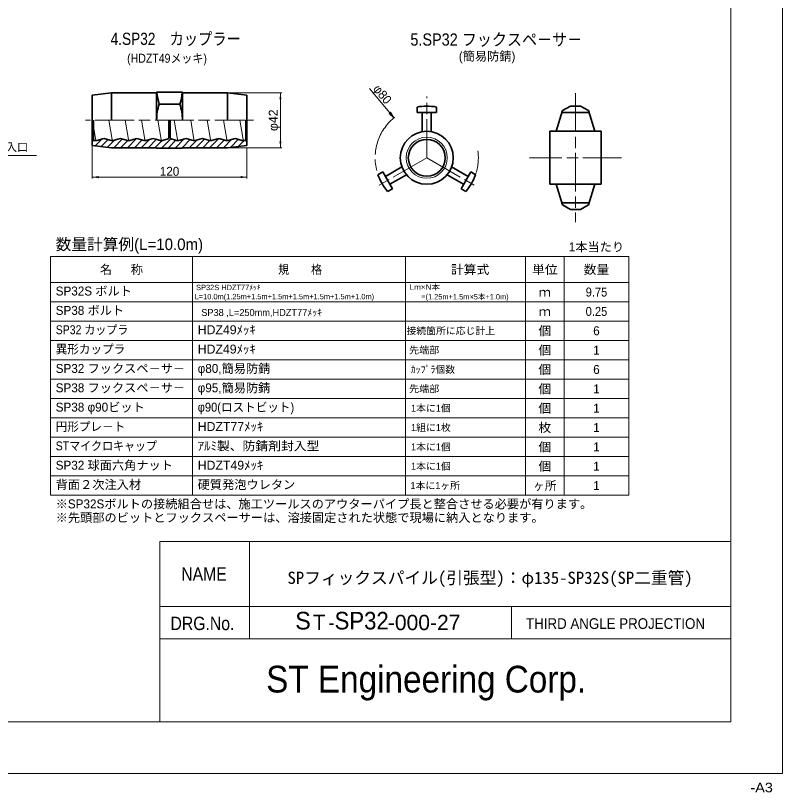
# Model space of a CAD drawing. Units: millimetres at full size, sheet at 1:2.5; details may follow other scales. Extents: x 2151 to 3831, y 1061 to 2264.
# Drawn here: x 3237 to 3831, y 1061 to 1663 of the extents above; entities that cross this region are included whole.
import ezdxf
from ezdxf.enums import TextEntityAlignment as Align

# ---------------------------------------------------------------- set-up
doc = ezdxf.new("R2010")
doc.units = ezdxf.units.MM
doc.header["$LTSCALE"] = 2.5
for name, pattern in [('CHAIN', [18.5, 12, -1.5, 3.5, -1.5]), ('CHAIN_DOUBLE_DASH', [23.5, 12, -1.5, 3.5, -1.5, 3.5, -1.5]), ('DASHED_SPACED', [12, 6, -6])]:
    doc.linetypes.add(name, pattern=pattern)
for name, color, linetype, lineweight in [('1外形線', 7, 'Continuous', 35), ('2細い実線', 3, 'Continuous', 20), ('3隠れ線', 2, 'DASHED_SPACED', 13), ('4中心線', 1, 'CHAIN', 15), ('5想像線', 6, 'CHAIN_DOUBLE_DASH', 13), ('6寸法線', 4, 'Continuous', 13), ('7 枠・タイトル', 7, 'Continuous', 13), ('8 数量表', 7, 'Continuous', 13)]:
    doc.layers.add(name, color=color, linetype=linetype, lineweight=lineweight)
doc.styles.add('Arial', font='')
doc.styles.add('ＭＳ ゴシック', font='')
doc.styles.add('ＭＳ Ｐゴシック', font='')
doc.styles.get('Arial').set_extended_font_data('Arial')
doc.styles.get('ＭＳ ゴシック').set_extended_font_data('MS Gothic')
doc.styles.get('ＭＳ Ｐゴシック').set_extended_font_data('MS PGothic')

# ---------------------------------------------------------------- blocks, each defined once
blk = doc.blocks.new('filled_arrow')
at = {"color": 0, "linetype": 'Continuous', "lineweight": -2}
blk.add_solid([(7.5, 1.25), (0, 0), (7.5, -1.25)], dxfattribs=at)

msp = doc.modelspace()

# ---------------------------------------------------------------- hatches: boundary and pattern name
at = {"layer": '2細い実線'}
h = msp.add_hatch(dxfattribs=at)
h.set_pattern_fill('USER', color=256, style=0, pattern_type=2)
h.set_pattern_definition([(45, (3552.819, 1397.483), (-2.65165, 2.65165), [])])
h.paths.add_polyline_path([(3311.406, 1560.943), (3296.406, 1562.643), (3296.406, 1565.463), (3297.406, 1566.463), (3297.406, 1566.802, 0.1707), (3301.055, 1566.748), (3303.749, 1567.652, -0.1632), (3307.564, 1567.652), (3310.258, 1566.748, 0.1632), (3313.755, 1566.748), (3314.199, 1566.897), (3316.449, 1567.652, -0.1632), (3320.264, 1567.652), (3322.958, 1566.748, 0.1632), (3326.455, 1566.748), (3329.149, 1567.652, -0.03916), (3330.059, 1567.88, -0.12325), (3332.964, 1567.652), (3335.658, 1566.748, 0.1632), (3339.155, 1566.748), (3341.849, 1567.652, -0.1632), (3345.664, 1567.652), (3348.358, 1566.748, 0.1632), (3351.855, 1566.748), (3354.549, 1567.652, -0.058), (3355.906, 1567.938), (3355.906, 1569.143), (3356.906, 1569.143), (3356.906, 1567.946, -0.0622), (3358.364, 1567.652), (3361.058, 1566.748, 0.1632), (3364.555, 1566.748), (3367.249, 1567.652, -0.1632), (3371.064, 1567.652), (3373.758, 1566.748, 0.1632), (3377.255, 1566.748), (3379.949, 1567.652, -0.1632), (3383.764, 1567.652), (3386.458, 1566.748, 0.1632), (3389.955, 1566.748), (3392.649, 1567.652, -0.1632), (3396.464, 1567.652), (3399.158, 1566.748, 0.1632), (3402.655, 1566.748), (3405.349, 1567.652, -0.1632), (3409.164, 1567.652), (3411.858, 1566.748, 0.16573), (3415.406, 1566.766), (3415.406, 1566.463), (3416.406, 1565.463), (3416.406, 1562.643), (3401.406, 1560.943), (3331.023, 1560.943), (3313.744, 1560.943)])
at = {"layer": '6寸法線'}
msp.add_hatch(color=256, dxfattribs=at).paths.add_polyline_path([(3527.692, 1588.424), (3526.405, 1587.366), (3530.224, 1584.033)])

# ---------------------------------------------------------------- linework, layer by layer
at = {"layer": '1外形線'}
for p, q in [((3311.406, 1603.343), (3296.406, 1601.643)), ((3296.406, 1601.643), (3296.406, 1562.643)), ((3346.406, 1603.343), (3311.406, 1603.343)), ((3311.406, 1603.343), (3311.406, 1582.143)), ((3366.406, 1603.843), (3346.406, 1603.843)), ((3346.406, 1582.143), (3346.406, 1603.843)), ((3346.406, 1582.143), (3346.406, 1603.843)), ((3366.406, 1582.143), (3366.406, 1603.843)), ((3366.406, 1582.143), (3366.406, 1603.843)), ((3401.406, 1603.343), (3366.406, 1603.343)), ((3401.406, 1603.343), (3416.406, 1601.643)), ((3401.406, 1603.343), (3401.406, 1582.143)), ((3416.406, 1601.643), (3416.406, 1562.643)), ((3364.406, 1594.671), (3348.406, 1594.671)), ((3364.406, 1594.671), (3348.406, 1594.671)), ((3548.13, 1588.137), (3548.13, 1592.428)), ((3563.13, 1588.137), (3563.13, 1592.428)), ((3660.87, 1589.657), (3655.87, 1573.637)), ((3666.897, 1593.137), (3660.87, 1589.657)), ((3674.843, 1593.137), (3666.897, 1593.137)), ((3674.843, 1593.137), (3680.87, 1589.657)), ((3680.87, 1589.657), (3685.87, 1573.637)), ((3563.13, 1588.137), (3548.13, 1588.137)), ((3552.13, 1573.341), (3552.13, 1588.137)), ((3559.13, 1573.341), (3559.13, 1588.137)), ((3681.345, 1588.137), (3660.396, 1588.137)), ((3297.406, 1582.143), (3297.406, 1566.463)), ((3355.906, 1582.143), (3355.906, 1567.938)), ((3356.906, 1582.143), (3356.906, 1567.946)), ((3415.406, 1582.143), (3415.406, 1566.463)), ((3690.87, 1573.637), (3650.87, 1573.637)), ((3650.87, 1573.637), (3650.87, 1532.637)), ((3690.87, 1573.637), (3690.87, 1532.637)), ((3297.406, 1566.463), (3296.406, 1565.463)), ((3301.055, 1566.748), (3303.749, 1567.652)), ((3307.564, 1567.652), (3310.258, 1566.748)), ((3313.755, 1566.748), (3316.449, 1567.652)), ((3320.264, 1567.652), (3322.958, 1566.748)), ((3326.455, 1566.748), (3329.149, 1567.652)), ((3332.964, 1567.652), (3335.658, 1566.748)), ((3339.155, 1566.748), (3341.849, 1567.652)), ((3345.664, 1567.652), (3348.358, 1566.748)), ((3351.855, 1566.748), (3354.549, 1567.652)), ((3356.906, 1569.143), (3355.906, 1569.143)), ((3358.364, 1567.652), (3361.058, 1566.748)), ((3364.555, 1566.748), (3367.249, 1567.652)), ((3371.064, 1567.652), (3373.758, 1566.748)), ((3377.255, 1566.748), (3379.949, 1567.652)), ((3383.764, 1567.652), (3386.458, 1566.748)), ((3389.955, 1566.748), (3392.649, 1567.652)), ((3396.464, 1567.652), (3399.158, 1566.748)), ((3402.655, 1566.748), (3405.349, 1567.652)), ((3409.164, 1567.652), (3411.858, 1566.748)), ((3415.406, 1566.463), (3416.406, 1565.463)), ((3311.406, 1560.943), (3296.406, 1562.643)), ((3346.406, 1560.943), (3311.406, 1560.943)), ((3346.406, 1560.943), (3346.406, 1560.443)), ((3366.406, 1560.443), (3346.406, 1560.443)), ((3401.406, 1560.943), (3366.406, 1560.943)), ((3366.406, 1560.943), (3366.406, 1560.443)), ((3401.406, 1560.943), (3416.406, 1562.643)), ((3521.569, 1542.132), (3517.853, 1539.987)), ((3521.569, 1542.132), (3529.069, 1529.142)), ((3536.382, 1546.066), (3523.569, 1538.668)), ((3574.877, 1546.066), (3587.691, 1538.668)), ((3582.191, 1529.142), (3589.691, 1542.132)), ((3589.691, 1542.132), (3593.406, 1539.987)), ((3539.882, 1540.004), (3527.069, 1532.606)), ((3571.377, 1540.004), (3584.191, 1532.606)), ((3690.87, 1532.637), (3650.87, 1532.637)), ((3660.87, 1516.617), (3655.87, 1532.637)), ((3680.87, 1516.617), (3685.87, 1532.637)), ((3529.069, 1529.142), (3525.353, 1526.997)), ((3582.191, 1529.142), (3585.906, 1526.997)), ((3681.345, 1518.137), (3660.396, 1518.137)), ((3666.897, 1513.137), (3660.87, 1516.617)), ((3674.843, 1513.137), (3666.897, 1513.137)), ((3674.843, 1513.137), (3680.87, 1516.617))]:
    msp.add_line(p, q, dxfattribs=at)
for radius in [20.505, 14.27]:
    msp.add_circle((3555.63, 1553.137), radius, dxfattribs=at)
for centre, radius, start, end in [((3386.647, 1607.2), 40.241, 184.78533, 198.13988), ((3326.166, 1607.2), 40.241, 341.86012, 355.21467), ((3386.647, 1582.143), 40.241, 161.86012, 180), ((3326.166, 1582.143), 40.241, 0, 18.13988), ((3555.63, 1553.137), 40, 79.19308, 100.80692), ((3299.306, 1571.963), 5.5, 249.79045, 288.53784), ((3305.656, 1561.963), 6, 71.46216, 108.53784), ((3312.006, 1571.963), 5.5, 251.46216, 288.53784), ((3318.356, 1561.963), 6, 71.46216, 108.53784), ((3324.706, 1571.963), 5.5, 251.46216, 288.53784), ((3331.056, 1561.963), 6, 71.46216, 108.53784), ((3337.406, 1571.963), 5.5, 251.46216, 288.53784), ((3343.756, 1561.963), 6, 71.46216, 108.53784), ((3350.106, 1571.963), 5.5, 251.46216, 288.53784), ((3356.456, 1561.963), 6, 95.2595, 108.53784), ((3356.456, 1561.963), 6, 71.46216, 85.69878), ((3362.806, 1571.963), 5.5, 251.46216, 288.53784), ((3369.156, 1561.963), 6, 71.46216, 108.53784), ((3375.506, 1571.963), 5.5, 251.46216, 288.53784), ((3381.856, 1561.963), 6, 71.46216, 108.53784), ((3388.206, 1571.963), 5.5, 251.46216, 288.53784), ((3394.556, 1561.963), 6, 71.46216, 108.53784), ((3400.906, 1571.963), 5.5, 251.46216, 288.53784), ((3407.256, 1561.963), 6, 71.46216, 108.53784), ((3413.606, 1571.963), 5.5, 251.46216, 289.10332), ((3555.63, 1553.137), 40, 199.19308, 220.80692), ((3555.63, 1553.137), 40, 319.19308, 340.80692)]:
    msp.add_arc(centre, radius, start, end, dxfattribs=at)
at = {"layer": '2細い実線'}
msp.add_circle((3555.63, 1553.137), 15.92, dxfattribs=at)
at = {"layer": '3隠れ線'}
for p, q in [((3309.275, 1582.143), (3312.006, 1566.463)), ((3321.975, 1582.143), (3324.706, 1566.463)), ((3334.675, 1582.143), (3337.406, 1566.463)), ((3347.375, 1582.143), (3350.106, 1566.463)), ((3360.075, 1582.143), (3362.806, 1566.463)), ((3372.775, 1582.143), (3375.506, 1566.463)), ((3385.475, 1582.143), (3388.206, 1566.463)), ((3398.175, 1582.143), (3400.906, 1566.463)), ((3410.875, 1582.143), (3413.606, 1566.463)), ((3297.406, 1577.369), (3299.306, 1566.463))]:
    msp.add_line(p, q, dxfattribs=at)
at = {"layer": '4中心線'}
for p, q in [((3670.87, 1603.137), (3670.87, 1503.137)), ((3555.63, 1553.137), (3555.63, 1600.623)), ((3421.406, 1582.143), (3291.406, 1582.143)), ((3555.63, 1553.137), (3516.03, 1530.274)), ((3555.63, 1553.137), (3595.229, 1530.274)), ((3706.601, 1553.137), (3635.139, 1553.137))]:
    msp.add_line(p, q, dxfattribs=at)
at = {"layer": '5想像線'}
for start, end in [(133.45183, 199.19308), (340.80692, 7.65944)]:
    msp.add_arc((3555.63, 1553.137), 40, start, end, dxfattribs=at)
at = {"layer": '6寸法線'}
for p, q in [((3401.469, 1603.343), (3443.297, 1603.343)), ((3442.297, 1560.943), (3442.297, 1603.343)), ((3511.412, 1606.911), (3527.048, 1587.895)), ((3296.406, 1562.58), (3296.406, 1537.125)), ((3401.469, 1560.943), (3443.297, 1560.943)), ((3416.406, 1560.58), (3416.406, 1537.125)), ((3555.54, 1553.137), (3555.72, 1553.137)), ((3555.63, 1553.047), (3555.63, 1553.227)), ((3296.406, 1538.125), (3416.406, 1538.125))]:
    msp.add_line(p, q, dxfattribs=at)
msp.add_lwpolyline([(3527.692, 1588.424), (3526.405, 1587.366), (3530.224, 1584.033)], close=True, dxfattribs=at)
msp.add_lwpolyline([(3129.666, 1528.123), (3134.088, 1530.458), (3180.525, 1554.971), (3253.284, 1554.971)], dxfattribs=at)
msp.add_arc((3555.63, 1553.137), 40, 127.9982, 133.36231, dxfattribs=at)
at = {"layer": '7 枠・タイトル'}
for p, q in [((3831.175, 2263.959), (3831.175, 1075.959)), ((3791.175, 2223.959), (3791.175, 1115.959)), ((3348.858, 1255.655), (3348.858, 1115.959)), ((3348.858, 1255.655), (3791.175, 1255.655)), ((3418.228, 1255.655), (3418.228, 1180.202)), ((3348.858, 1205.353), (3791.175, 1205.353)), ((3621.306, 1205.353), (3621.306, 1180.202)), ((3348.858, 1180.202), (3791.175, 1180.202)), ((2191.175, 1115.959), (3791.175, 1115.959)), ((2151.175, 1075.959), (3831.175, 1075.959))]:
    msp.add_line(p, q, dxfattribs=at)
at = {"layer": '8 数量表'}
for p, q in [((3264.143, 1476.563), (3712.109, 1476.563)), ((3264.143, 1476.563), (3264.143, 1291.563)), ((3374.143, 1476.563), (3374.143, 1291.563)), ((3539.261, 1476.563), (3539.261, 1291.563)), ((3632.109, 1476.563), (3632.109, 1291.563)), ((3662.109, 1476.563), (3662.109, 1291.563)), ((3712.109, 1476.563), (3712.109, 1291.563)), ((3264.143, 1456.563), (3712.109, 1456.563)), ((3264.143, 1441.563), (3712.109, 1441.563)), ((3264.143, 1426.563), (3624.143, 1426.563)), ((3264.143, 1426.563), (3712.109, 1426.563)), ((3264.143, 1411.563), (3712.109, 1411.563)), ((3264.143, 1396.563), (3712.109, 1396.563)), ((3264.143, 1381.563), (3712.109, 1381.563)), ((3264.143, 1366.563), (3712.109, 1366.563)), ((3264.143, 1351.563), (3712.109, 1351.563)), ((3264.143, 1336.563), (3712.109, 1336.563)), ((3264.143, 1321.563), (3712.109, 1321.563)), ((3264.143, 1306.563), (3712.109, 1306.563)), ((3264.143, 1291.563), (3712.109, 1291.563))]:
    msp.add_line(p, q, dxfattribs=at)

# ---------------------------------------------------------------- block references
at = {"layer": '6寸法線', "xscale": 0.667, "yscale": 0.667}
for p, rotation in [((3442.297, 1603.343), 270), ((3442.297, 1560.943), 90), ((3416.406, 1538.125), 180)]:
    msp.add_blockref('filled_arrow', p, dxfattribs=dict(at, rotation=rotation))
msp.add_blockref('filled_arrow', (3296.406, 1538.125), dxfattribs=at)

# ---------------------------------------------------------------- texts
at = {"layer": '6寸法線', "style": 'ＭＳ Ｐゴシック'}
msp.add_text('φ80', height=6.928, rotation=309.431, dxfattribs=at).set_placement((3521.326, 1602.363), align=Align.MIDDLE_CENTER)
at = {"layer": '6寸法線', "style": 'ＭＳ Ｐゴシック', "width": 1.05}
msp.add_text('φ42', height=6.928, rotation=90, dxfattribs=at).set_placement((3436.743, 1582.194), align=Align.MIDDLE_CENTER)
at = {"layer": '6寸法線', "style": 'ＭＳ Ｐゴシック'}
msp.add_text('背面2次注入口', height=6.334, dxfattribs=at).set_placement((3246.904, 1561.331), align=Align.MIDDLE_RIGHT)
msp.add_text('120', height=6.928, dxfattribs=at).set_placement((3356.406, 1542.625), align=Align.MIDDLE_CENTER)
at = {"layer": '7 枠・タイトル', "style": 'ＭＳ Ｐゴシック', "width": 0.85}
msp.add_text('4.SP32\u3000カップラー', height=9.501, dxfattribs=at).set_placement((3411.544, 1645.31), align=Align.MIDDLE_RIGHT)
at = {"layer": '7 枠・タイトル', "style": 'ＭＳ Ｐゴシック', "width": 0.9}
for s, height, p in [('5.SP32 フックスペ－サ－', 9.501, (3609.519, 1644.764)), ('(HDZT49メッキ)', 6.928, (3354.454, 1630.243))]:
    msp.add_text(s, height=height, dxfattribs=at).set_placement(p, align=Align.MIDDLE_CENTER)
at = {"layer": '7 枠・タイトル'}
for s, height, style, p in [('(簡易防錆)', 6.928, 'ＭＳ Ｐゴシック', (3602.385, 1631.889)), ('SPフィックスパイル(引張型)：φ135-SP32S(SP二重管)', 9.494, 'ＭＳ ゴシック', (3604.702, 1227.621))]:
    msp.add_text(s, height=height, dxfattribs=dict(at, style=style)).set_placement(p, align=Align.MIDDLE_CENTER)
for s, height, style, width, p in [('NAME', 10.37, 'ＭＳ Ｐゴシック', 0.9, (3365.48, 1222.261)), ('S', 13.64, 'Arial', 0.95, (3453.763, 1183.478)), ('Ｔ-', 11.88, 'ＭＳ Ｐゴシック', 0.9, (3465.011, 1183.478)), ('SP32', 13.64, 'Arial', 0.9, (3484.249, 1183.478)), ('-000-27', 11.88, 'ＭＳ Ｐゴシック', 1.05, (3525.501, 1183.478)), ('DRG.No.', 10.37, 'ＭＳ Ｐゴシック', 0.9, (3357.141, 1183.993)), ('THIRD ANGLE PROJECTION', 8.297, 'ＭＳ Ｐゴシック', 0.95, (3632.558, 1185.482)), ('ST Engineering Corp.', 20.74, 'ＭＳ Ｐゴシック', 0.95, (3431.251, 1132.489)), ('-A3', 7.423, 'ＭＳ Ｐゴシック', 1.15, (3806.369, 1059.133))]:
    msp.add_text(s, height=height, dxfattribs=dict(at, style=style, width=width)).set_placement(p, align=Align.BOTTOM_LEFT)
at = {"layer": '8 数量表', "style": 'ＭＳ Ｐゴシック'}
for s, height, p in [('数量計算例(L=10.0m)', 8.908, (3268.215, 1478.931)), ('SP32S ボルト', 6.928, (3268.215, 1444.31)), ('SP38 ボルト', 6.928, (3268.215, 1429.31)), ('SP32 フックスペ－サ－', 6.928, (3268.215, 1384.31)), ('φ80,簡易防錆', 6.928, (3378.215, 1384.31)), ('SP38 フックスペ－サ－', 6.928, (3268.215, 1369.31)), ('φ95,簡易防錆', 6.928, (3378.215, 1369.31)), ('SP38 φ90ビット', 6.928, (3268.215, 1354.31)), ('SP32 球面六角ナット', 6.928, (3268.215, 1309.31)), ('背面２次注入材', 6.928, (3268.215, 1294.31)), ('硬質発泡ウレタン', 6.928, (3378.215, 1294.31)), ('※SP32Sボルトの接続組合せは、施工ツールスのアウターパイプ長と整合させる必要が有ります。', 6.928, (3268.215, 1279.338)), ('※先頭部のビットとフックスペーサーは、溶接固定された状態で現場に納入となります。', 6.928, (3268.215, 1268.741))]:
    msp.add_text(s, height=height, dxfattribs=at).set_placement(p, align=Align.BOTTOM_LEFT)
for s, height, p in [('1本当たり', 6.928, (3687.109, 1484.063)), ('名\u3000  称', 6.928, (3319.143, 1466.563)), ('SP32S HDZT77ﾒｯｷ', 4.159, (3401.943, 1452.621)), (' =(1.25m+1.5m×5本+1.0m)', 4.159, (3584.412, 1445.419)), ('ｍ', 6.928, (3647.109, 1449.063)), ('SP38 ,L=250mm,HDZT77ﾒｯｷ', 5.444, (3427.76, 1433.187)), ('ｍ', 6.928, (3647.109, 1434.063)), ('接続箇所に応じ計上', 5.444, (3574.261, 1419.063)), ('6', 6.928, (3687.109, 1419.063)), ('1', 6.928, (3687.109, 1404.063)), ('ｶｯﾌﾟﾗ個数', 5.444, (3560.42, 1389.063)), ('6', 6.928, (3687.109, 1389.063)), ('1', 6.928, (3687.109, 1374.063)), ('1', 6.928, (3687.109, 1359.063)), ('1', 6.928, (3687.109, 1344.063)), ('1', 6.928, (3687.109, 1344.063)), ('1', 6.928, (3687.109, 1329.063)), ('1', 6.928, (3687.109, 1314.063)), ('1', 6.928, (3687.109, 1299.063))]:
    msp.add_text(s, height=height, dxfattribs=at).set_placement(p, align=Align.MIDDLE_CENTER)
for s, height, width, p in [('規\u3000\u3000格', 6.928, 0.9, (3457.56, 1466.563)), ('計算式', 6.928, 1.05, (3589.206, 1466.563)), ('単位', 6.928, 1.05, (3647.109, 1466.563)), ('数量', 6.928, 1.05, (3687.109, 1466.563)), ('9.75', 6.928, 0.95, (3687.109, 1449.063)), ('0.25', 6.928, 0.95, (3687.109, 1434.063)), ('個', 6.928, 1.05, (3647.109, 1419.063)), ('先端部', 5.444, 1.05, (3553.626, 1404.063)), ('個', 6.928, 1.05, (3647.109, 1404.063)), ('個', 6.928, 1.05, (3647.109, 1389.063)), ('先端部', 5.444, 1.05, (3553.626, 1374.063)), ('個', 6.928, 1.05, (3647.109, 1374.063)), ('個', 6.928, 1.05, (3647.109, 1359.063)), ('枚', 6.928, 1.05, (3647.109, 1344.063)), ('個', 6.928, 1.05, (3647.109, 1329.063)), ('個', 6.928, 1.05, (3647.109, 1329.063)), ('個', 6.928, 1.05, (3647.109, 1329.063)), ('個', 6.928, 1.05, (3647.109, 1314.063)), ('ヶ所', 6.928, 0.95, (3647.109, 1299.063))]:
    msp.add_text(s, height=height, dxfattribs=dict(at, width=width)).set_placement(p, align=Align.MIDDLE_CENTER)
at = {"layer": '8 数量表', "style": 'ＭＳ Ｐゴシック', "width": 1.15}
msp.add_text('Lm×N本', height=4.159, dxfattribs=at).set_placement((3565.974, 1452.891), align=Align.MIDDLE_RIGHT)
at = {"layer": '8 数量表', "style": 'ＭＳ Ｐゴシック', "width": 0.95}
msp.add_text('L=10.0m(1.25m+1.5m+1.5m+1.5m+1.5m+1.5m+1.0m)', height=4.159, dxfattribs=at).set_placement((3375.866, 1445.555), align=Align.MIDDLE_LEFT)
at = {"layer": '8 数量表', "style": 'ＭＳ Ｐゴシック'}
for s, width, p in [('SP32 カップラ', 0.9, (3268.215, 1414.31)), ('HDZ49ﾒｯｷ', 1.05, (3378.215, 1414.31)), ('異形カップラ', 0.95, (3268.215, 1399.31)), ('HDZ49ﾒｯｷ', 1.05, (3378.215, 1399.31)), ('φ90(ロストビット)', 0.95, (3378.215, 1354.31)), ('円形プレ－ト', 0.95, (3268.215, 1339.31)), ('HDZT77ﾒｯｷ', 1.05, (3378.215, 1339.31)), ('STマイクロキャップ', 0.9, (3268.215, 1324.31)), ('ｱﾙﾐ製、防錆剤封入型', 1.05, (3378.215, 1324.31)), ('HDZT49ﾒｯｷ', 1.05, (3378.215, 1309.31))]:
    msp.add_text(s, height=6.928, dxfattribs=dict(at, width=width)).set_placement(p, align=Align.BOTTOM_LEFT)
for s, p in [('1本に1個', (3574.261, 1359.063)), ('1組に1枚', (3574.261, 1344.063)), ('1本に1個', (3574.261, 1329.063)), ('1本に1個', (3574.261, 1314.063)), ('1本に1ヶ所', (3581.409, 1299.063))]:
    msp.add_text(s, height=5.444, dxfattribs=at).set_placement(p, align=Align.MIDDLE_RIGHT)

doc.saveas('drawing.dxf')
